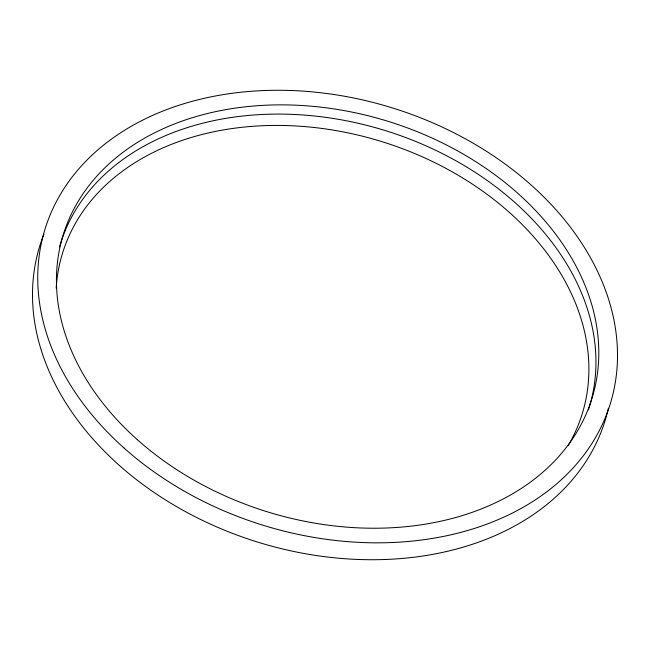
<?xml version="1.0" encoding="UTF-8"?>
<svg xmlns="http://www.w3.org/2000/svg" width="650" height="650" viewBox="0 0 650 650"><rect width="100%" height="100%" fill="white"/><g stroke="black" fill="none" stroke-linecap="round" stroke-linejoin="round"><path stroke-width="0.97" d="M608.351 408.241A295.823 218.457 17.2 0 1 258.277 542.287A295.823 218.457 17.2 0 1 43.891 234.309M56.184 288.023A271.968 200.834 17.2 0 1 381.322 141.456A271.968 200.834 17.2 0 1 568.059 445.754M59.507 246.911A276.738 204.36 17.2 0 1 382.354 129.683A276.738 204.36 17.2 0 1 589.501 406.388M589.233 407.266A276.738 204.36 17.2 0 1 588.396 409.882M124.158 448.134A295.823 218.457 17.2 0 0 608.173 410.174A295.823 218.457 17.2 0 0 250.518 91.333A295.823 218.457 17.2 0 0 124.158 448.134M137.288 439.644A276.738 204.36 17.2 0 0 590.07 404.137A276.738 204.36 17.2 0 0 255.491 105.861A276.738 204.36 17.2 0 0 137.288 439.644"/></g></svg>
